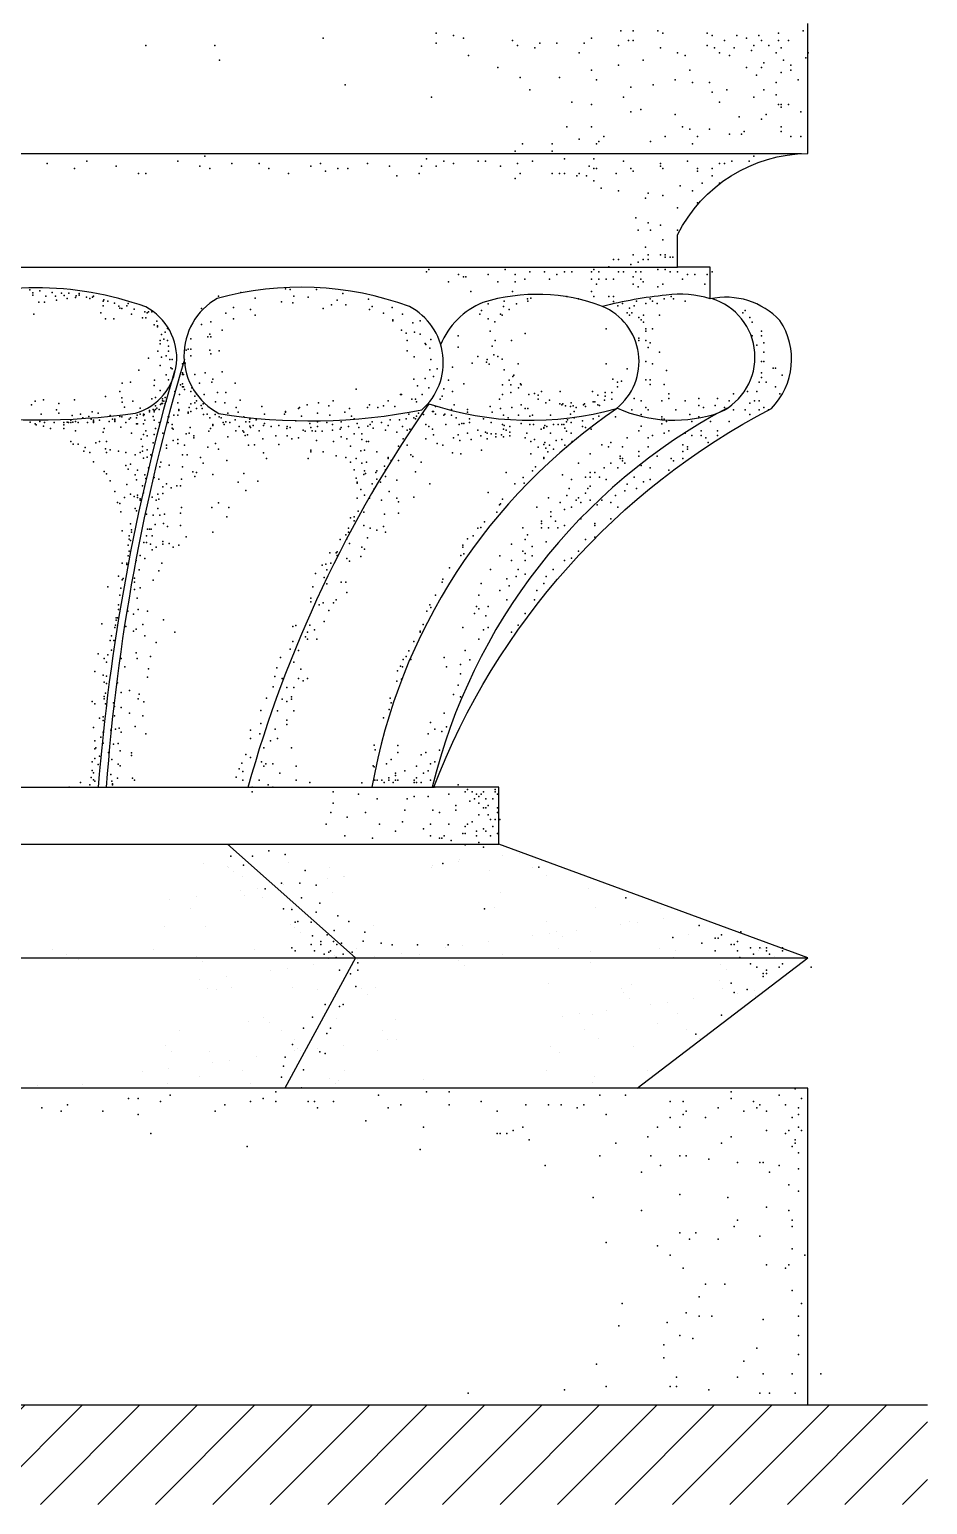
# Model space of a CAD drawing. Extents: x 1527 to 2079, y 1984 to 2892.
# Drawn here: x 1803.2 to 2079.5, y 1983.9 to 2437.6 of the extents above; entities that cross this region are included whole.
import ezdxf

# ---------------------------------------------------------------- set-up
doc = ezdxf.new("R2010")
doc.units = 0
doc.header["$LTSCALE"] = 100
doc.header["$MEASUREMENT"] = 0
for name, color, linetype in [('2', 2, 'CONTINUOUS'), ('3', 3, 'CONTINUOUS'), ('4', 4, 'CONTINUOUS'), ('7', 7, 'CONTINUOUS')]:
    doc.layers.add(name, color=color, linetype=linetype)

msp = doc.modelspace()

# ---------------------------------------------------------------- hatches: boundary and pattern name
at = {"layer": '3'}
h = msp.add_hatch(dxfattribs=at)
h.set_pattern_fill('ANSI31', color=256, scale=100, style=0)
h.set_pattern_definition([(45, (416.896, 1000.795), (-8.838835, 8.838835), [])])
h.paths.add_polyline_path([(2079.45, 2014.49), (1526.8, 2014.49), (1526.8, 1983.87), (2079.45, 1983.87)])

# ---------------------------------------------------------------- linework, layer by layer
at = {"layer": '2'}
msp.add_line((1526.8, 2014.49), (2079.45, 2014.49), dxfattribs=at)
at = {"layer": '3'}
for p, q in [((1607.59, 2364.49), (2002.59, 2364.49)), ((1683.08, 2204.49), (1927.59, 2204.49)), ((1948.81, 2183.44), (1948.81, 2183.44)), ((1954.02, 2184.12), (1954.02, 2184.12)), ((1856.74, 2181.09), (1856.74, 2181.09)), ((1864.21, 2180.16), (1864.21, 2180.16)), ((1864.46, 2179.75), (1864.46, 2179.75)), ((1866.06, 2178.47), (1866.06, 2178.47)), ((1882.92, 2181.42), (1882.92, 2181.42)), ((1895.61, 2179.81), (1895.61, 2179.81)), ((1926.75, 2179.86), (1926.75, 2179.86)), ((1927.1, 2180.58), (1927.1, 2180.58)), ((1935.23, 2181.65), (1935.23, 2181.65)), ((1935.51, 2182.27), (1935.51, 2182.27)), ((1944.83, 2178.93), (1944.83, 2178.93)), ((1957.89, 2179.92), (1957.89, 2179.92)), ((1868.68, 2177.06), (1868.68, 2177.06)), ((1873.26, 2173.49), (1873.26, 2173.49)), ((1881.39, 2174.56), (1881.39, 2174.56)), ((1894.98, 2176.35), (1894.98, 2176.35)), ((1899.82, 2177.12), (1899.82, 2177.12)), ((1900.18, 2177.04), (1900.18, 2177.04)), ((1962.1, 2177.23), (1962.1, 2177.23)), ((1846.35, 2169.95), (1846.35, 2169.95)), ((1854.48, 2171.02), (1854.48, 2171.02)), ((1868.06, 2172.81), (1868.06, 2172.81)), ((1869.43, 2171.07), (1869.43, 2171.07)), ((1874.76, 2170.5), (1874.76, 2170.5)), ((1896.44, 2172.04), (1896.44, 2172.04)), ((1948.2, 2172.26), (1948.2, 2172.26)), ((1975.21, 2173.23), (1975.21, 2173.23)), ((1995.39, 2168.93), (1995.39, 2168.93)), ((1852.72, 2167.34), (1852.72, 2167.34)), ((1883.86, 2167.39), (1883.86, 2167.39)), ((1946.14, 2167.51), (1946.14, 2167.51)), ((1977.29, 2167.56), (1977.29, 2167.56)), ((1997.23, 2167.24), (1997.23, 2167.24)), ((1844.69, 2161.72), (1844.69, 2161.72)), ((1857.37, 2161.82), (1857.37, 2161.82)), ((1883.55, 2162.15), (1883.55, 2162.15)), ((1884.71, 2161.38), (1884.71, 2161.38)), ((1909.13, 2162.03), (1909.13, 2162.03)), ((1962.31, 2163.34), (1962.31, 2163.34)), ((1965.33, 2160.15), (1965.33, 2160.15)), ((1971.37, 2160.52), (1971.37, 2160.52)), ((1984.95, 2162.31), (1984.95, 2162.31)), ((1987.89, 2163.21), (1987.89, 2163.21)), ((1990.15, 2162.99), (1990.15, 2162.99)), ((1998.28, 2164.06), (1998.28, 2164.06)), ((1886.55, 2159.69), (1886.55, 2159.69)), ((1936.32, 2155.9), (1936.32, 2155.9)), ((1944.45, 2156.97), (1944.45, 2156.97)), ((1958.03, 2158.76), (1958.03, 2158.76)), ((1963.24, 2159.45), (1963.24, 2159.45)), ((1967.17, 2158.46), (1967.17, 2158.46)), ((2005.93, 2159.27), (2005.93, 2159.27)), ((1567.59, 2151.99), (2042.59, 2151.99)), ((1810.26, 2154.6), (1810.26, 2154.6)), ((1814.47, 2151.91), (1814.47, 2151.91)), ((1814.63, 2152.94), (1814.63, 2152.94)), ((1818.3, 2151.59), (1818.3, 2151.59)), ((1841.4, 2154.65), (1841.4, 2154.65)), ((1844.48, 2151.93), (1844.48, 2151.93)), ((1845.62, 2151.97), (1845.62, 2151.97)), ((1854.65, 2152.6), (1854.65, 2152.6)), ((1856.49, 2150.91), (1856.49, 2150.91)), ((1870.06, 2151.8), (1870.06, 2151.8)), ((1872.54, 2154.71), (1872.54, 2154.71)), ((1876.76, 2152.02), (1876.76, 2152.02)), ((1895.25, 2151.72), (1895.25, 2151.72)), ((1897.07, 2152.78), (1897.07, 2152.78)), ((1903.68, 2154.77), (1903.68, 2154.77)), ((1904.2, 2151.67), (1904.2, 2151.67)), ((1907.9, 2152.08), (1907.9, 2152.08)), ((1909.4, 2152.36), (1909.4, 2152.36)), ((1917.53, 2153.43), (1917.53, 2153.43)), ((1923.25, 2153.11), (1923.25, 2153.11)), ((1931.11, 2155.22), (1931.11, 2155.22)), ((1935.27, 2151.37), (1935.27, 2151.37)), ((1939.04, 2152.14), (1939.04, 2152.14)), ((1948.83, 2152.99), (1948.83, 2152.99)), ((1965.96, 2154.88), (1965.96, 2154.88)), ((1970.18, 2152.19), (1970.18, 2152.19)), ((1975.84, 2153.96), (1975.84, 2153.96)), ((1997.11, 2154.94), (1997.11, 2154.94)), ((2001.32, 2152.25), (2001.32, 2152.25)), ((2002.01, 2154.29), (2002.01, 2154.29)), ((2027.59, 2154.17), (2027.59, 2154.17)), ((2028.25, 2154.99), (2028.25, 2154.99)), ((2032.46, 2152.31), (2032.46, 2152.31)), ((1863.7, 2146.34), (1863.7, 2146.34)), ((1877.28, 2148.13), (1877.28, 2148.13)), ((1882.48, 2148.82), (1882.48, 2148.82)), ((1890.61, 2149.89), (1890.61, 2149.89)), ((1937.11, 2149.68), (1937.11, 2149.68)), ((1975.87, 2150.49), (1975.87, 2150.49)), ((2015.89, 2150.14), (2015.89, 2150.14)), ((2017.73, 2148.46), (2017.73, 2148.46)), ((1855.57, 2145.27), (1855.57, 2145.27)), ((1858, 2142.55), (1858, 2142.55)), ((1860.8, 2142.29), (1860.8, 2142.29)), ((1865.19, 2142.94), (1865.19, 2142.94)), ((1884.18, 2142.88), (1884.18, 2142.88)), ((1891.94, 2142.35), (1891.94, 2142.35)), ((1905.21, 2142.6), (1905.21, 2142.6)), ((1909.76, 2142.76), (1909.76, 2142.76)), ((1962.94, 2144.07), (1962.94, 2144.07)), ((1985.36, 2142.52), (1985.36, 2142.52)), ((1988.52, 2143.95), (1988.52, 2143.95)), ((2015.53, 2144.92), (2015.53, 2144.92)), ((2016.5, 2142.58), (2016.5, 2142.58)), ((2026.29, 2141.86), (2026.29, 2141.86)), ((1907.05, 2140.91), (1907.05, 2140.91)), ((1985.82, 2141.37), (1985.82, 2141.37)), ((1987.67, 2139.68), (1987.67, 2139.68)), ((1994.17, 2137.63), (1994.17, 2137.63)), ((1999.37, 2138.31), (1999.37, 2138.31)), ((2007.5, 2139.38), (2007.5, 2139.38)), ((2021.09, 2141.17), (2021.09, 2141.17)), ((2026.43, 2140.48), (2026.43, 2140.48)), ((1875.14, 2133.82), (1875.14, 2133.82)), ((1897.7, 2133.51), (1897.7, 2133.51)), ((1915.75, 2132.94), (1915.75, 2132.94)), ((1967.25, 2134.08), (1967.25, 2134.08)), ((1972.46, 2134.77), (1972.46, 2134.77)), ((1976.47, 2134.69), (1976.47, 2134.69)), ((1980.59, 2135.84), (1980.59, 2135.84)), ((2002.64, 2135.03), (2002.64, 2135.03)), ((1849.47, 2129.61), (1849.47, 2129.61)), ((1870.69, 2132.54), (1870.69, 2132.54)), ((1876.99, 2132.13), (1876.99, 2132.13)), ((1880.62, 2129.67), (1880.62, 2129.67)), ((1911.76, 2129.72), (1911.76, 2129.72)), ((1974.04, 2129.84), (1974.04, 2129.84)), ((1996.37, 2131.71), (1996.37, 2131.71)), ((2005.18, 2129.89), (2005.18, 2129.89)), ((1845.08, 2125.04), (1845.08, 2125.04)), ((1884.81, 2123.62), (1884.81, 2123.62)), ((1884.83, 2126.98), (1884.83, 2126.98)), ((1885.69, 2124.16), (1885.69, 2124.16)), ((1891.7, 2124.14), (1891.7, 2124.14)), ((1899.83, 2125.21), (1899.83, 2125.21)), ((1913.42, 2127), (1913.42, 2127)), ((1915.97, 2127.04), (1915.97, 2127.04)), ((1963.57, 2124.8), (1963.57, 2124.8)), ((1978.26, 2127.15), (1978.26, 2127.15)), ((1989.15, 2124.68), (1989.15, 2124.68)), ((2009.4, 2127.21), (2009.4, 2127.21)), ((1846.93, 2123.35), (1846.93, 2123.35)), ((1858.63, 2123.28), (1858.63, 2123.28)), ((1859.58, 2119.91), (1859.58, 2119.91)), ((1864.79, 2120.59), (1864.79, 2120.59)), ((1872.92, 2121.66), (1872.92, 2121.66)), ((1886.5, 2123.45), (1886.5, 2123.45)), ((1910.39, 2123.49), (1910.39, 2123.49)), ((1966.31, 2122.93), (1966.31, 2122.93)), ((1837.87, 2117.05), (1837.87, 2117.05)), ((1846, 2118.12), (1846, 2118.12)), ((1855.63, 2115.38), (1855.63, 2115.38)), ((1868.87, 2117.25), (1868.87, 2117.25)), ((1895.64, 2115.04), (1895.64, 2115.04)), ((1900.01, 2117.31), (1900.01, 2117.31)), ((1924.51, 2114.57), (1924.51, 2114.57)), ((1962.3, 2117.42), (1962.3, 2117.42)), ((1977.1, 2115.42), (1977.1, 2115.42)), ((1993.44, 2117.48), (1993.44, 2117.48)), ((1805.75, 2112.82), (1805.75, 2112.82)), ((1819.56, 2113.06), (1819.56, 2113.06)), ((1845.74, 2113.39), (1845.74, 2113.39)), ((1871.32, 2113.27), (1871.32, 2113.27)), ((1897.48, 2113.35), (1897.48, 2113.35)), ((1898.33, 2114.24), (1898.33, 2114.24)), ((1976.26, 2113.81), (1976.26, 2113.81)), ((1978.1, 2112.12), (1978.1, 2112.12))]:
    msp.add_line(p, q, dxfattribs=at)
for points in [[(1774.44, 2319.49, 0.065726), (1835.77, 2319.54, 0.675826), (1838.96, 2352.25, 0.174506), (1771.24, 2352.25, 0.674851)], [(1923.88, 2320.6, 0.526861), (1920.1, 2352.36, 0.156701), (1860.97, 2354.89, 0.593289), (1861.49, 2319.49, 0.089749)]]:
    msp.add_lwpolyline(points, format="xyb", close=True, dxfattribs=at)
for points in [[(1926.06, 2322.49, 0.150064), (1983.76, 2321.04, 0.569044), (1979.47, 2352.43, 0.167002), (1942.65, 2353.61, 0.20382), (1929.68, 2340.61, 0.250698)], [(2012.59, 2354.74, 0.115804), (1999.08, 2355.9, 0.036004), (1979.47, 2352.43)], [(1984.13, 2321.1, 0.19162), (2015.61, 2319.85, 0.685629), (2013.05, 2354.83, 0.544902)]]:
    msp.add_lwpolyline(points, format="xyb", dxfattribs=at)
msp.add_lwpolyline([(1864.12, 2186.99), (1903.47, 2151.99), (1881.72, 2111.99)], dxfattribs=at)
for centre, radius, start, end in [((2460.77, 2154.15), 638.41, 163.78124, 175.47773), ((2446.04, 2159.25), 620.9, 163.45671, 175.82119), ((2242.5, 2101.09), 386.19, 145.0214, 164.4708), ((2083.57, 2173.83), 177.7, 124.0266, 170.0345), ((2102.14, 2161.96), 180.13, 117.9075, 166.343)]:
    msp.add_arc(centre, radius, start, end, dxfattribs=at)
for p in [(1985.16, 2437.23), (1988.95, 2437.23), (1996.53, 2437.23), (2041.22, 2437.23), (1838.97, 2432.69), (1860.18, 2432.69), (1893.51, 2434.96), (1928.35, 2436.47), (1928.35, 2433.45), (1933.65, 2435.72), (1936.68, 2434.96), (1951.83, 2434.2), (1953.35, 2432.69), (1960.17, 2433.45), (1965.47, 2433.45), (1973.8, 2433.45), (1976.07, 2434.96), (1984.41, 2432.69), (1987.44, 2434.2), (1988.95, 2434.2), (1998.04, 2436.47), (2011.68, 2436.47), (2011.68, 2432.69), (2013.19, 2435.72), (2016.98, 2434.2), (2020.77, 2435.72), (2023.8, 2434.96), (2026.07, 2432.69), (2027.58, 2435.72), (2028.34, 2434.2), (2030.61, 2432.69), (2033.64, 2436.47), (2033.64, 2434.2), (2036.67, 2434.2), (1861.69, 2428.15), (1938.2, 2429.66), (1958.65, 2431.93), (1972.29, 2430.42), (1991.98, 2428.15), (1997.28, 2431.93), (2002.59, 2430.42), (2004.86, 2429.66), (2013.95, 2431.93), (2015.46, 2430.42), (2018.49, 2429.66), (2020.01, 2431.93), (2025.31, 2431.18), (2032.89, 2430.42), (2034.4, 2431.93), (2035.16, 2428.15), (2041.98, 2428.9), (2042.73, 2430.42), (1947.29, 2425.88), (1976.07, 2425.12), (1984.41, 2426.63), (2006.37, 2425.12), (2023.8, 2425.88), (2026.83, 2423.61), (2028.34, 2425.88), (2029.1, 2427.39), (2034.4, 2424.36), (2037.43, 2426.63), (2037.43, 2425.12), (1900.32, 2420.58), (1954.11, 2422.85), (1957.14, 2419.06), (1966.23, 2422.85), (1977.59, 2422.09), (1988.19, 2419.82), (1995.01, 2420.58), (2001.83, 2422.09), (2007.13, 2421.33), (2012.43, 2421.33), (2017.74, 2419.06), (2029.1, 2419.06), (2032.89, 2421.33), (2039.7, 2422.09), (1926.84, 2416.79), (1970.01, 2415.28), (1976.07, 2414.52), (1985.92, 2416.79), (2013.19, 2418.31), (2015.46, 2415.28), (2026.07, 2416.79), (2032.89, 2417.55), (2033.64, 2414.52), (2034.4, 2414.52), (2036.67, 2414.52), (1988.19, 2412.25), (1991.22, 2413.01), (2001.83, 2411.49), (2021.52, 2410.74), (2028.34, 2409.98), (2029.86, 2411.49), (2034.4, 2413.76), (2040.46, 2412.25), (1968.5, 2407.71), (1976.07, 2407.71), (2004.1, 2407.71), (2006.37, 2406.95), (2012.43, 2406.95), (2018.49, 2405.44), (2022.28, 2405.44), (2023.04, 2406.19), (2034.4, 2407.71), (2034.4, 2406.19), (1954.86, 2402.41), (1963.95, 2402.41), (1972.29, 2403.92), (1977.59, 2402.41), (1978.35, 2403.17), (1979.86, 2404.68), (1994.25, 2403.17), (1998.8, 2404.68), (2007.13, 2402.41), (2008.65, 2404.68), (2037.43, 2404.68), (2040.46, 2404.68), (1808.67, 2396.35), (1820.79, 2397.11), (1848.81, 2397.11), (1857.15, 2398.62), (1865.48, 2396.35), (1873.81, 2396.35), (1892.75, 2396.35), (1907.14, 2396.35), (1925.32, 2397.87), (1930.62, 2397.11), (1933.65, 2396.35), (1941.23, 2397.11), (1943.5, 2397.11), (1952.59, 2400.14), (1953.35, 2396.35), (1957.89, 2397.11), (1963.95, 2400.14), (1967.74, 2397.87), (1976.83, 2397.87), (1985.92, 2397.11), (1997.28, 2396.35), (2005.62, 2397.11), (2015.46, 2396.35), (2016.98, 2396.35), (2019.25, 2397.11), (2024.55, 2397.11), (2026.07, 2398.62), (1817, 2394.84), (1829.88, 2395.6), (1836.69, 2393.32), (1838.97, 2393.32), (1855.63, 2395.6), (1858.66, 2394.84), (1876.84, 2394.84), (1882.9, 2393.32), (1889.72, 2395.6), (1894.26, 2394.08), (1898.05, 2394.84), (1901.08, 2394.84), (1913.96, 2395.6), (1916.23, 2392.57), (1923.05, 2393.32), (1923.81, 2395.6), (1928.35, 2395.6), (1948.05, 2395.6), (1952.59, 2391.81), (1954.11, 2393.32), (1963.95, 2393.32), (1966.23, 2393.32), (1967.74, 2393.32), (1971.53, 2392.57), (1972.29, 2393.32), (1974.56, 2392.57), (1975.32, 2395.6), (1976.83, 2394.84), (1977.59, 2394.84), (1983.65, 2393.32), (1988.19, 2394.84), (1988.95, 2394.08), (1997.28, 2395.6), (1998.04, 2394.84), (2008.65, 2394.84), (2008.65, 2394.08), (2013.19, 2394.84), (2013.19, 2392.57), (1976.83, 2391.05), (1979.1, 2388.78), (1984.41, 2388.03), (1993.5, 2387.27), (2003.34, 2389.54), (2003.34, 2389.54), (2007.13, 2388.03), (2010.16, 2390.3), (2015.46, 2390.3), (1992.74, 2385.75), (1998.04, 2386.51), (2002.59, 2382.73), (2008.65, 2384.24), (1989.71, 2379.7), (1993.5, 2378.18), (1990.47, 2375.91), (1994.25, 2375.91), (1997.28, 2377.43), (2002.59, 2375.91), (1992.74, 2370.61), (1998.04, 2372.89), (1981.38, 2364.56), (1982.89, 2366.83), (1984.41, 2366.83), (1988.19, 2365.32), (1988.95, 2368.34), (1990.47, 2366.07), (1991.98, 2366.83), (1993.5, 2368.34), (1993.5, 2366.83), (1997.28, 2368.34), (1998.8, 2368.34), (1998.8, 2367.59), (2000.31, 2367.59), (2001.07, 2367.59), (1925.32, 2363.04), (1926.08, 2363.8), (1932.14, 2360.02), (1935.17, 2362.29), (1936.68, 2361.53), (1937.44, 2361.53), (1944.26, 2362.29), (1947.29, 2360.02), (1949.56, 2363.8), (1952.59, 2362.29), (1952.59, 2360.02), (1955.62, 2360.77), (1957.14, 2363.04), (1961.68, 2363.04), (1963.2, 2360.77), (1965.47, 2362.29), (1967.74, 2363.04), (1970.01, 2363.04), (1976.07, 2363.04), (1976.07, 2360.77), (1976.83, 2363.8), (1978.35, 2363.04), (1978.35, 2360.77), (1980.62, 2360.77), (1982.89, 2360.77), (1984.41, 2363.04), (1985.92, 2363.04), (1988.95, 2361.53), (1989.71, 2363.04), (1991.22, 2363.04), (1991.22, 2360.77), (1991.98, 2360.02), (1996.53, 2363.8), (1998.8, 2363.8), (2000.31, 2363.04), (2002.59, 2363.04), (2004.1, 2360.77), (2005.62, 2362.29), (2007.89, 2362.29), (2011.68, 2362.29), (2013.19, 2363.04), (1803.31, 2357.51), (1804.19, 2356.64), (1804.19, 2355.91), (1806.4, 2357.23), (1808.23, 2355.54), (1810.2, 2356.67), (1811.16, 2355.54), (1813.01, 2356.53), (1813.85, 2355.82), (1815.26, 2356.53), (1817.4, 2355.18), (1817.51, 2355.68), (1818.49, 2356.38), (1818.5, 2355.91), (1820.74, 2355.26), (1822.57, 2355.26), (1822.9, 2355.54), (1861.3, 2355.54), (1868.26, 2356.71), (1872.62, 2354.96), (1881.91, 2357.87), (1883.36, 2357.58), (1884.52, 2355.54), (1888.88, 2355.25), (1891.49, 2357.58), (1899.62, 2356.42), (1938.96, 2356.99), (1951.83, 2356.99), (1957.39, 2354.96), (1968.5, 2355.47), (1976.07, 2356.99), (1976.83, 2355.47), (1977.59, 2359.26), (1981.38, 2355.47), (1982.89, 2355.47), (1988.95, 2359.26), (1990.47, 2358.5), (1996.53, 2358.5), (1998.04, 2359.26), (2000.59, 2355.44), (2010.92, 2359.26), (1806.03, 2353.71), (1807.86, 2353.71), (1811.54, 2354.32), (1814.83, 2354.81), (1821.8, 2354.81), (1825.1, 2350.41), (1825.83, 2354.08), (1825.83, 2352.61), (1826.08, 2354.42), (1827.3, 2354.08), (1829.32, 2353.43), (1830.68, 2352.5), (1830.96, 2351.88), (1831.57, 2351.75), (1833.16, 2352.61), (1833.53, 2353.34), (1835.36, 2351.61), (1838.73, 2350.77), (1839.4, 2350.41), (1839.76, 2350.78), (1840.86, 2350.78), (1856.07, 2351.77), (1865.94, 2352.06), (1871.17, 2351.48), (1880.75, 2353.8), (1884.23, 2353.51), (1893.52, 2351.77), (1896.14, 2352.93), (1897.88, 2354.38), (1900.49, 2352.93), (1907.46, 2354.67), (1907.75, 2351.48), (1908.62, 2352.35), (1914.72, 2352.06), (1942.3, 2351.19), (1944.33, 2353.22), (1948.98, 2352.35), (1949.27, 2354.09), (1950.72, 2351.48), (1953.04, 2353.22), (1956.43, 2354.73), (1956.52, 2354.09), (1972.1, 2354.73), (1982.89, 2353.96), (1984.21, 2352.6), (1985.63, 2353.31), (1987.06, 2350.46), (1987.77, 2351.89), (1988.48, 2350.46), (1989.19, 2352.6), (1989.91, 2354.02), (1992.76, 2353.31), (1994.18, 2354.73), (1994.89, 2354.02), (1996.32, 2353.31), (1998.45, 2354.73), (2001.3, 2354.73), (2004.86, 2354.02), (2022.67, 2350.46), (2023.38, 2351.17), (1804.56, 2350.04), (1826.56, 2348.58), (1829.13, 2348.58), (1834.63, 2350.04), (1837.93, 2348.95), (1839.03, 2348.95), (1841.6, 2346.75), (1842.33, 2347.85), (1842.53, 2346.41), (1842.53, 2346.12), (1856.07, 2346.84), (1858.97, 2347.71), (1863.62, 2350.32), (1865.94, 2348.58), (1872.62, 2349.74), (1912.1, 2350.32), (1915.01, 2348.29), (1915.01, 2348), (1917.91, 2350.03), (1921.1, 2347.42), (1923.43, 2348), (1941.72, 2350.03), (1944.33, 2348.58), (1946.36, 2347.71), (1948.1, 2350.03), (1948.6, 2349.75), (1987.77, 2349.75), (1990.62, 2349.04), (1991.33, 2348.33), (1992.04, 2349.75), (1992.04, 2347.62), (1997.03, 2349.75), (2024.81, 2349.04), (2025.52, 2347.62), (1843.43, 2341.98), (1843.8, 2343.81), (1844.53, 2342.35), (1844.9, 2344.55), (1845.63, 2345.65), (1845.63, 2341.98), (1852.88, 2342.49), (1858.1, 2343.07), (1858.68, 2343.94), (1858.97, 2343.07), (1862.46, 2345.1), (1917.62, 2345.1), (1919.07, 2344.23), (1919.36, 2341.91), (1921.68, 2344.52), (1923.43, 2343.94), (1926.62, 2342.2), (1935.07, 2343.34), (1944.91, 2344.81), (1946.46, 2341.92), (1951.45, 2341.92), (1955.72, 2344.06), (1980.65, 2345.48), (1990.62, 2342.63), (1990.62, 2341.92), (1992.76, 2345.48), (1992.76, 2344.77), (1992.76, 2341.92), (1992.76, 2341.92), (1994.89, 2345.48), (2025.52, 2343.34), (2028.37, 2344.77), (2028.37, 2344.77), (2028.37, 2343.34), (1842.7, 2338.68), (1843.43, 2340.88), (1843.8, 2336.85), (1845.26, 2337.22), (1846, 2340.15), (1846, 2338.68), (1851.43, 2339.01), (1852.01, 2339.3), (1852.88, 2339.3), (1852.88, 2337.27), (1858.68, 2339.01), (1858.97, 2337.85), (1861.59, 2338.72), (1919.36, 2338.72), (1921.53, 2336.94), (1924.88, 2341.04), (1925.17, 2340.75), (1926.33, 2339.59), (1935.04, 2339.88), (1941.14, 2336.98), (1945.49, 2340.17), (1946.07, 2337.56), (1947.23, 2336.98), (1993.47, 2339.79), (1994.18, 2341.21), (1997.03, 2338.36), (2026.94, 2340.5), (2029.08, 2341.21), (2029.08, 2338.36), (1836.83, 2332.82), (1839.76, 2336.48), (1843.43, 2334.29), (1846.36, 2336.12), (1846.73, 2333.55), (1847.09, 2336.1), (1847.1, 2333.19), (1850.31, 2334.8), (1851.14, 2334.94), (1862.46, 2332.33), (1926.33, 2332.91), (1926.62, 2336.11), (1928.65, 2333.2), (1933.3, 2333.78), (1939.39, 2334.94), (1943.75, 2335.23), (1944.04, 2336.11), (1944.62, 2334.65), (1948.6, 2336.23), (1949.27, 2332.91), (1953.58, 2334.8), (1980.65, 2334.8), (1987.01, 2333.2), (1992.76, 2335.52), (1994.89, 2334.8), (1999.17, 2332.67), (2028.37, 2335.52), (2029.08, 2335.52), (2031.93, 2333.38), (2032.64, 2333.38), (1831.7, 2328.79), (1834.26, 2329.16), (1841.6, 2328.06), (1841.62, 2329.72), (1845.26, 2331.35), (1846, 2329.89), (1849.68, 2328.27), (1850.26, 2332.04), (1850.26, 2331.46), (1850.26, 2328.56), (1850.31, 2327.69), (1850.31, 2327.69), (1850.55, 2331.46), (1850.55, 2327.69), (1854.04, 2331.46), (1855.49, 2328.85), (1857.23, 2332.04), (1859.26, 2329.14), (1859.55, 2330.01), (1866.52, 2328.85), (1921.39, 2330.01), (1922.56, 2327.98), (1924.88, 2330.3), (1927.49, 2330.88), (1932.14, 2329.72), (1936.78, 2328.56), (1948.69, 2328.27), (1950.72, 2329.72), (1951.3, 2328.27), (1951.88, 2330.88), (1952.16, 2331.24), (1954.2, 2328.56), (1954.49, 2328.27), (1982.65, 2330.01), (1984.1, 2329.14), (1984.1, 2327.69), (1985.27, 2329.43), (1992.76, 2329.82), (1994.18, 2329.82), (1994.18, 2328.4), (1998.45, 2328.4), (2027.66, 2329.11), (2028.37, 2331.96), (2028.37, 2330.53), (2029.79, 2329.11), (2032.64, 2327.69), (2034.78, 2331.24), (1804.93, 2323.29), (1807.49, 2323.66), (1817.03, 2323.66), (1826.56, 2324.76), (1830.96, 2326.22), (1831.59, 2324.26), (1835, 2323.29), (1840.86, 2324.02), (1841.96, 2324.39), (1843.43, 2326.59), (1844.08, 2323.37), (1844.16, 2324.02), (1844.53, 2323.29), (1844.9, 2324.39), (1845.26, 2323.29), (1847.94, 2326.24), (1849.39, 2325.37), (1850.85, 2326.82), (1852.88, 2326.24), (1853.17, 2327.4), (1854.04, 2324.79), (1854.58, 2325.55), (1854.62, 2323.34), (1856.94, 2325.37), (1861.01, 2325.95), (1863.62, 2325.95), (1867.97, 2323.63), (1896.61, 2323.42), (1903.73, 2326.97), (1913.56, 2323.34), (1917.33, 2325.37), (1917.62, 2325.37), (1920.81, 2323.92), (1921.98, 2323.92), (1924.01, 2325.37), (1926.04, 2327.4), (1929.52, 2323.92), (1930.1, 2324.79), (1930.68, 2327.11), (1933.3, 2326.24), (1947.81, 2323.92), (1948.69, 2325.37), (1951.3, 2325.95), (1953.62, 2327.4), (1956.81, 2325.37), (1958.56, 2325.66), (1959.72, 2325.08), (1959.72, 2323.92), (1960.71, 2326.26), (1963.2, 2323.63), (1966.4, 2326.26), (1976.37, 2326.26), (1978.01, 2325.08), (1980.04, 2323.63), (1980.33, 2325.95), (1980.33, 2324.79), (1982.36, 2325.95), (1982.36, 2323.92), (1989.19, 2324.13), (1991.33, 2323.42), (1997.74, 2323.42), (1999.88, 2325.55), (1999.88, 2324.13), (2004.86, 2323.42), (2009.14, 2324.13), (2014.83, 2324.13), (2018.4, 2323.42), (2019.82, 2325.55), (2024.09, 2326.26), (2026.23, 2323.42), (2026.94, 2326.26), (2027.66, 2323.42), (2034.07, 2325.55), (1803.83, 2322.19), (1806.76, 2319.26), (1811.54, 2320.61), (1812.26, 2322.56), (1812.26, 2319.63), (1816.3, 2318.89), (1818.86, 2319.26), (1822.53, 2319.99), (1824.36, 2319.63), (1828.03, 2318.89), (1831.7, 2322.93), (1832.43, 2321.46), (1836.34, 2319.02), (1837.2, 2321.09), (1837.2, 2319.26), (1838.3, 2319.26), (1838.3, 2318.89), (1838.45, 2319.16), (1840.13, 2319.99), (1840.14, 2320.42), (1841.26, 2320.7), (1841.6, 2320.36), (1841.6, 2319.99), (1841.96, 2321.83), (1841.96, 2320.73), (1842.33, 2321.09), (1843.06, 2320.73), (1843.51, 2322.25), (1843.8, 2322.56), (1844.16, 2322.56), (1844.9, 2322.56), (1847.65, 2318.99), (1848.81, 2322.76), (1848.81, 2318.99), (1849.1, 2320.73), (1849.1, 2320.44), (1852.01, 2319.86), (1852.01, 2319.57), (1852.3, 2321.31), (1852.88, 2322.47), (1852.88, 2320.15), (1854.04, 2322.76), (1854.62, 2321.02), (1856.01, 2321.99), (1856.36, 2321.02), (1856.65, 2322.47), (1856.72, 2319.14), (1857.81, 2319.28), (1860.28, 2319.14), (1860.43, 2323.05), (1863.33, 2322.76), (1864.2, 2319.57), (1866.81, 2321.31), (1867.39, 2319.86), (1874.65, 2321.6), (1875.52, 2319.28), (1881.62, 2319.28), (1881.91, 2320.15), (1881.91, 2319.86), (1885.97, 2321.02), (1886.26, 2321.31), (1886.85, 2318.7), (1888.59, 2322.18), (1891.78, 2319.57), (1892.07, 2322.76), (1895.27, 2321.89), (1895.56, 2318.99), (1900.2, 2319.86), (1901.65, 2321.02), (1902.23, 2318.7), (1907.17, 2321.31), (1907.75, 2322.18), (1910.36, 2321.31), (1912.1, 2321.89), (1915.59, 2321.6), (1919.94, 2319.28), (1922.27, 2323.05), (1922.27, 2318.7), (1922.85, 2319.57), (1924.38, 2319.14), (1927.2, 2320.15), (1927.49, 2320.15), (1928.07, 2321.6), (1928.07, 2319.28), (1930.68, 2318.99), (1930.98, 2319.28), (1933.01, 2320.73), (1933.01, 2318.99), (1933.88, 2322.18), (1937.94, 2320.73), (1937.94, 2319.86), (1944.91, 2321.6), (1945.49, 2319.86), (1948.1, 2321.02), (1948.98, 2318.99), (1951.59, 2321.31), (1953.62, 2318.99), (1954.49, 2322.18), (1955.65, 2321.02), (1956.52, 2321.02), (1957.1, 2318.7), (1957.98, 2318.99), (1962.04, 2322.76), (1963.49, 2318.99), (1966.39, 2322.47), (1966.98, 2322.18), (1967.27, 2322.47), (1968.14, 2321.89), (1969.59, 2321.6), (1969.59, 2319.28), (1969.88, 2322.76), (1970.46, 2321.89), (1970.75, 2320.15), (1971.33, 2321.31), (1971.33, 2321.31), (1973.65, 2322.18), (1973.94, 2322.47), (1974.23, 2321.6), (1976.56, 2323.05), (1977.14, 2323.05), (1978.01, 2322.18), (1978.3, 2318.7), (1978.51, 2321.99), (1988.48, 2320.57), (1991.33, 2319.14), (1992.76, 2321.28), (1993.47, 2320.57), (2002.01, 2320.57), (2006.29, 2319.14), (2009.14, 2321.99), (2010.56, 2321.28), (2014.12, 2321.99), (2016.97, 2321.28), (2019.82, 2320.57), (2023.38, 2320.57), (2024.81, 2322.7), (2024.81, 2319.14), (2027.66, 2320.57), (2029.08, 2321.28), (2030.5, 2320.57), (1803.45, 2316.77), (1804.93, 2316.33), (1805.29, 2315.96), (1806.4, 2317.05), (1807.49, 2315.6), (1807.86, 2316.7), (1809.69, 2314.86), (1810.79, 2316.7), (1813.73, 2316.7), (1813.73, 2315.96), (1813.73, 2314.86), (1814.84, 2316.77), (1815.2, 2316.7), (1815.93, 2317.43), (1815.93, 2316.7), (1816.52, 2316.77), (1817.4, 2317.06), (1817.4, 2314.13), (1818.13, 2316.7), (1819.6, 2318.16), (1821.06, 2316.7), (1821.43, 2318.53), (1822.15, 2317.75), (1822.9, 2317.43), (1822.9, 2317.06), (1822.9, 2316.7), (1824.73, 2317.43), (1826.2, 2314.86), (1827.66, 2317.06), (1828.76, 2317.79), (1829.46, 2317.75), (1829.5, 2317.43), (1829.5, 2317.06), (1830.96, 2318.53), (1831.33, 2315.23), (1831.57, 2318.45), (1832.8, 2316.7), (1833.9, 2317.79), (1834.26, 2318.16), (1836.1, 2318.16), (1836.1, 2318.16), (1836.1, 2316.33), (1836.46, 2316.33), (1838.3, 2316.33), (1838.66, 2317.43), (1839.03, 2314.13), (1841.23, 2318.53), (1841.6, 2317.43), (1841.96, 2314.86), (1843.06, 2316.7), (1845.91, 2318.41), (1845.91, 2316.67), (1846.04, 2318.43), (1847.07, 2316.09), (1847.07, 2314.93), (1847.36, 2314.64), (1852.59, 2315.22), (1858.68, 2318.12), (1858.86, 2314.87), (1859.55, 2316.09), (1859.55, 2315.8), (1861.59, 2318.41), (1862.17, 2318.12), (1862.75, 2316.67), (1863.04, 2316.09), (1863.62, 2316.96), (1864.78, 2316.67), (1866.52, 2317.54), (1866.69, 2314.16), (1867.68, 2315.51), (1868.83, 2314.16), (1869.14, 2318.41), (1869.72, 2316.96), (1870.88, 2316.96), (1870.97, 2317.72), (1870.97, 2315.59), (1871.17, 2315.22), (1872.04, 2315.8), (1872.91, 2317.54), (1873.81, 2314.16), (1875.23, 2315.8), (1875.52, 2316.38), (1877.56, 2315.51), (1879.88, 2315.8), (1882.36, 2314.87), (1882.49, 2315.51), (1883.36, 2315.22), (1885.1, 2317.25), (1887.43, 2314.34), (1889.46, 2316.38), (1889.75, 2315.22), (1890.2, 2314.16), (1891.78, 2316.96), (1891.78, 2315.51), (1894.68, 2316.67), (1896.43, 2316.09), (1896.43, 2314.34), (1898.75, 2314.64), (1899.04, 2316.96), (1899.04, 2315.22), (1901.36, 2315.51), (1903.1, 2317.83), (1903.97, 2316.38), (1904.56, 2315.22), (1907.29, 2315.59), (1908.04, 2316.09), (1908.62, 2316.96), (1908.91, 2314.93), (1911.52, 2316.67), (1912.68, 2314.34), (1913.56, 2315.8), (1914.14, 2317.54), (1917.04, 2317.54), (1917.91, 2315.51), (1919.07, 2317.83), (1919.36, 2314.34), (1920.23, 2314.64), (1921.39, 2318.12), (1921.98, 2317.83), (1925.17, 2316.09), (1926.04, 2315.51), (1927.2, 2314.64), (1931.27, 2316.09), (1934.46, 2318.12), (1935.33, 2316.09), (1936.2, 2316.38), (1936.78, 2316.38), (1938.52, 2317.83), (1938.52, 2316.67), (1941.14, 2314.34), (1942.88, 2317.83), (1945.2, 2316.67), (1948.69, 2316.09), (1948.98, 2314.64), (1949.27, 2315.8), (1949.85, 2314.34), (1950.43, 2318.12), (1951.01, 2315.51), (1954.49, 2316.38), (1957.1, 2316.09), (1958.27, 2316.09), (1960.59, 2314.64), (1961.46, 2315.22), (1961.46, 2314.93), (1961.75, 2315.8), (1962.33, 2315.51), (1964.36, 2316.09), (1965.81, 2316.09), (1966.98, 2316.09), (1967.56, 2316.09), (1967.85, 2314.93), (1968.43, 2316.96), (1968.72, 2317.54), (1969.88, 2316.67), (1970.75, 2318.12), (1973.36, 2317.25), (1973.36, 2315.51), (1974.23, 2315.22), (1975.98, 2314.64), (1976.56, 2317.83), (1983.5, 2318.43), (1990.62, 2314.16), (1991.33, 2315.59), (1997.74, 2318.43), (1997.74, 2317.72), (1997.74, 2316.3), (1998.45, 2317.72), (1999.17, 2317.01), (1999.88, 2314.16), (2007, 2317.01), (2009.14, 2318.43), (2009.85, 2314.16), (2012.7, 2317.01), (2014.83, 2314.16), (2018.4, 2317.01), (1815.93, 2310.83), (1816.66, 2310.1), (1818.13, 2310.1), (1823.63, 2310.47), (1824.73, 2310.83), (1825.83, 2313.76), (1826.93, 2310.83), (1834.63, 2313.4), (1837.56, 2311.56), (1838.3, 2313.03), (1839.4, 2312.66), (1841.23, 2310.47), (1841.6, 2313.03), (1844.17, 2313.47), (1845.33, 2309.7), (1847.36, 2311.15), (1848.81, 2311.44), (1848.81, 2310.28), (1850.85, 2309.7), (1851.43, 2313.18), (1852.3, 2313.47), (1853.75, 2312.6), (1853.75, 2312.02), (1858.39, 2314.05), (1860.43, 2310.28), (1864.2, 2312.31), (1869.14, 2313.76), (1869.54, 2312.74), (1870.3, 2312.89), (1870.59, 2309.7), (1872.39, 2309.89), (1874.94, 2311.73), (1879.01, 2312.6), (1879.88, 2309.99), (1882.49, 2312.6), (1883.94, 2311.73), (1885.97, 2312.02), (1888.01, 2314.05), (1891.2, 2314.05), (1891.49, 2311.15), (1893.23, 2314.05), (1896.72, 2310.86), (1899.04, 2312.31), (1900.78, 2311.73), (1903.1, 2313.18), (1905.43, 2313.18), (1905.43, 2311.44), (1906.88, 2310.86), (1907.46, 2310.86), (1916.17, 2313.76), (1918.2, 2311.73), (1919.36, 2309.7), (1925.17, 2311.73), (1927.49, 2312.89), (1928.65, 2310.28), (1930.39, 2309.7), (1933.59, 2312.02), (1935.04, 2312.89), (1935.62, 2311.15), (1937.94, 2313.47), (1939.1, 2311.44), (1942.01, 2312.6), (1943.46, 2313.76), (1944.04, 2313.47), (1944.04, 2311.73), (1945.2, 2313.18), (1946.65, 2313.18), (1946.65, 2312.31), (1948.39, 2312.89), (1948.98, 2312.31), (1951.01, 2313.76), (1951.01, 2312.6), (1955.65, 2312.02), (1956.23, 2313.47), (1957.39, 2310.86), (1958.56, 2311.44), (1961.46, 2309.99), (1961.75, 2310.57), (1963.2, 2309.7), (1963.49, 2313.47), (1965.23, 2311.15), (1966.98, 2311.44), (1967.85, 2309.7), (1968.43, 2314.05), (1969.88, 2313.47), (1970.17, 2310.86), (1979.22, 2309.89), (1982.07, 2310.6), (1987.06, 2312.03), (1993.47, 2312.03), (1994.89, 2312.74), (1998.45, 2313.45), (2004.15, 2309.89), (2004.86, 2313.45), (2007, 2312.74), (2009.85, 2312.74), (2011.27, 2312.03), (2011.99, 2310.6), (2014.83, 2312.74), (1819.96, 2307.9), (1820.33, 2309), (1821.8, 2307.53), (1826.56, 2308.63), (1826.93, 2307.53), (1828.03, 2308.27), (1830.6, 2307.9), (1832.8, 2307.53), (1835.73, 2306.8), (1837.2, 2307.53), (1837.93, 2309.37), (1837.93, 2307.9), (1838.3, 2305.7), (1839.4, 2308.27), (1839.4, 2306.07), (1840.5, 2306.8), (1840.86, 2306.43), (1845.33, 2308.83), (1850.26, 2306.8), (1851.72, 2306.8), (1855.78, 2305.93), (1858.1, 2309.12), (1861.3, 2308.54), (1863.91, 2305.06), (1875.23, 2307.38), (1876.1, 2305.64), (1888.88, 2305.64), (1889.75, 2308.25), (1889.75, 2307.67), (1893.52, 2307.67), (1897.59, 2306.51), (1900.49, 2305.93), (1901.94, 2309.41), (1903.68, 2305.64), (1905.14, 2307.96), (1906.3, 2308.25), (1910.07, 2307.67), (1913.56, 2305.93), (1913.56, 2305.64), (1914.43, 2305.06), (1916.75, 2309.41), (1916.75, 2305.06), (1920.52, 2306.8), (1921.1, 2306.22), (1933.3, 2307.38), (1935.91, 2307.09), (1942.3, 2308.25), (1957.39, 2307.09), (1959.72, 2309.12), (1961.46, 2305.93), (1961.46, 2305.64), (1962.04, 2308.83), (1962.62, 2307.67), (1964.36, 2308.54), (1968.43, 2309.12), (1975.66, 2307.04), (1981.36, 2309.18), (1984.92, 2306.33), (1984.92, 2305.62), (1985.63, 2309.18), (1985.63, 2305.62), (1990.62, 2307.76), (1990.62, 2306.33), (1993.47, 2309.18), (1996.32, 2306.33), (2000.59, 2305.62), (2004.15, 2307.76), (2004.15, 2305.62), (2005.58, 2309.18), (2005.58, 2308.47), (1822.9, 2304.6), (1826.2, 2301.67), (1826.93, 2300.94), (1832.8, 2303.5), (1833.53, 2302.4), (1834.26, 2303.87), (1835.73, 2300.57), (1836.46, 2302.04), (1838.66, 2300.57), (1839.76, 2302.77), (1843.3, 2303.03), (1843.59, 2304.48), (1846.2, 2303.61), (1850.26, 2303.03), (1853.46, 2301.58), (1854.62, 2301.29), (1856.65, 2304.19), (1859.55, 2300.71), (1869.14, 2301), (1901.94, 2304.48), (1903.1, 2302.16), (1905.43, 2304.19), (1906.01, 2300.71), (1906.3, 2301.87), (1906.59, 2301), (1906.88, 2304.48), (1909.78, 2301.29), (1910.07, 2301.87), (1912.39, 2303.32), (1912.68, 2302.16), (1921.98, 2301.58), (1923.72, 2304.48), (1949.85, 2301.29), (1957.98, 2301.87), (1958.85, 2303.03), (1967.12, 2300.64), (1972.1, 2304.2), (1975.66, 2301.35), (1977.09, 2301.35), (1979.94, 2302.77), (1982.07, 2304.2), (1984.21, 2302.77), (1985.63, 2304.91), (1986.35, 2304.2), (1991.33, 2303.49), (1994.18, 2302.77), (1999.88, 2302.06), (2001.3, 2304.91), (1828.03, 2298.74), (1833.16, 2297.64), (1836.1, 2299.1), (1837.93, 2297.27), (1839.03, 2299.47), (1841.55, 2299.84), (1843.01, 2299.26), (1844.17, 2296.94), (1845.33, 2297.81), (1846.78, 2296.65), (1848.52, 2297.23), (1849.68, 2297.23), (1849.97, 2299.26), (1854.04, 2300.13), (1867.39, 2298.39), (1873.49, 2298.68), (1903.68, 2299.55), (1903.97, 2298.39), (1903.97, 2298.1), (1905.14, 2296.07), (1908.62, 2297.81), (1909.2, 2296.36), (1910.07, 2299.26), (1911.23, 2298.39), (1912.68, 2300.13), (1916.17, 2298.97), (1926.33, 2297.81), (1952.46, 2297.81), (1955.07, 2299.84), (1955.36, 2298.1), (1969.25, 2296.37), (1969.25, 2296.37), (1969.96, 2299.22), (1974.24, 2299.93), (1974.95, 2296.37), (1975.66, 2299.93), (1975.66, 2297.08), (1978.51, 2299.93), (1980.65, 2299.22), (1987.06, 2297.79), (1989.19, 2299.93), (1989.91, 2296.37), (1992.04, 2298.5), (1994.18, 2299.22), (1829.5, 2295.44), (1830.23, 2292.14), (1830.96, 2291.77), (1832.43, 2293.61), (1834.26, 2294.71), (1835.36, 2293.97), (1836.46, 2294.34), (1836.46, 2293.61), (1837.2, 2293.24), (1837.2, 2292.87), (1838.3, 2295.07), (1840.97, 2293.75), (1842.14, 2292.87), (1842.72, 2294.62), (1843.01, 2293.16), (1844.17, 2294.91), (1861.3, 2292), (1869.72, 2295.78), (1903.97, 2293.45), (1906.3, 2294.33), (1907.75, 2293.45), (1911.52, 2292.87), (1913.85, 2295.49), (1916.17, 2293.45), (1916.75, 2292.29), (1921.39, 2293.75), (1944.33, 2295.2), (1947.81, 2291.42), (1948.1, 2291.71), (1948.69, 2293.16), (1962.84, 2293.52), (1966.4, 2292.1), (1968.54, 2294.23), (1971.39, 2292.81), (1972.1, 2293.52), (1972.81, 2292.1), (1974.24, 2294.94), (1975.66, 2292.81), (1977.8, 2291.39), (1979.22, 2292.81), (1982.07, 2292.1), (1983.5, 2294.23), (1986.35, 2295.66), (1831.33, 2289.21), (1835.73, 2290.31), (1836.1, 2289.58), (1839.23, 2288.52), (1841.26, 2288.23), (1842.72, 2290.26), (1843.3, 2288.23), (1844.75, 2288.52), (1849.68, 2288.81), (1849.97, 2290.55), (1859.26, 2290.55), (1863.91, 2287.65), (1864.49, 2290.55), (1901.94, 2287.36), (1903.1, 2287.65), (1904.27, 2289.39), (1906.01, 2289.1), (1912.39, 2288.52), (1916.75, 2288.81), (1946.94, 2289.1), (1959.28, 2290.67), (1963.55, 2289.25), (1963.55, 2287.83), (1967.83, 2289.96), (1967.83, 2289.96), (1969.96, 2290.67), (1972.81, 2287.12), (1982.07, 2287.12), (1984.21, 2290.67), (1831.7, 2283.35), (1834.26, 2285.54), (1834.63, 2283.71), (1834.63, 2282.98), (1839.52, 2283.88), (1840.1, 2283.88), (1840.68, 2283.88), (1841.85, 2285.33), (1844.46, 2285.62), (1845.62, 2284.75), (1849.68, 2285.04), (1859.55, 2283.01), (1901.36, 2284.17), (1901.36, 2283.01), (1903.1, 2286.49), (1906.01, 2285.04), (1908.04, 2284.17), (1910.07, 2283.59), (1912.1, 2284.75), (1912.68, 2283.01), (1941.14, 2284.17), (1942.01, 2284.46), (1943.17, 2286.2), (1955.01, 2284.27), (1960.71, 2286.4), (1960.71, 2285.69), (1960.71, 2284.27), (1962.84, 2284.27), (1964.98, 2286.4), (1965.69, 2284.27), (1967.83, 2284.98), (1977.09, 2285.69), (1977.09, 2284.98), (1833.53, 2278.95), (1833.9, 2281.88), (1833.9, 2280.78), (1834.26, 2280.41), (1838.36, 2279.82), (1839.23, 2281.85), (1839.23, 2279.82), (1840.39, 2279.24), (1840.97, 2281.85), (1842.14, 2278.37), (1844.17, 2280.11), (1844.17, 2279.24), (1846.2, 2279.53), (1847.36, 2278.37), (1849.1, 2278.95), (1851.43, 2281.56), (1898.75, 2280.69), (1900.49, 2282.14), (1900.78, 2280.98), (1901.65, 2279.53), (1905.43, 2278.37), (1906.3, 2277.79), (1907.17, 2281.27), (1936.49, 2278.95), (1936.49, 2278.37), (1937.94, 2280.98), (1939.68, 2281.85), (1951.45, 2279.29), (1955.72, 2280.71), (1956.43, 2282.13), (1957.86, 2278.57), (1962.13, 2280), (1974.24, 2280.71), (1977.09, 2281.42), (1831.7, 2273.45), (1833.16, 2273.45), (1833.53, 2275.65), (1833.9, 2277.12), (1836.04, 2274.31), (1837.2, 2275.76), (1838.65, 2274.89), (1840.97, 2277.5), (1843.88, 2273.44), (1895.56, 2276.63), (1895.85, 2273.44), (1897.59, 2276.63), (1897.88, 2276.92), (1897.88, 2275.76), (1900.78, 2274.89), (1901.65, 2274.02), (1905.14, 2275.47), (1935.91, 2275.76), (1936.78, 2276.34), (1947.89, 2275.73), (1951.45, 2274.3), (1955.01, 2277.15), (1955.72, 2276.44), (1955.72, 2274.3), (1957.86, 2275.73), (1967.83, 2274.3), (1969.96, 2275.02), (1972.1, 2277.15), (1830.6, 2269.42), (1833.16, 2273.08), (1835.46, 2268.79), (1836.91, 2271.4), (1843.01, 2271.11), (1891.2, 2270.24), (1893.23, 2272.86), (1893.81, 2269.08), (1894.39, 2273.15), (1894.68, 2271.4), (1932.43, 2271.98), (1945.04, 2271.46), (1952.87, 2269.32), (1953.58, 2271.46), (1955.72, 2270.03), (1962.13, 2269.32), (1964.27, 2271.46), (1827.3, 2266.12), (1831.33, 2265.75), (1831.7, 2268.32), (1832.06, 2268.69), (1835.46, 2267.63), (1835.46, 2265.31), (1837.2, 2265.89), (1841.26, 2268.21), (1890.33, 2266.18), (1894.68, 2267.05), (1899.04, 2267.63), (1900.49, 2267.63), (1900.78, 2264.44), (1930.1, 2267.63), (1930.39, 2268.5), (1942.19, 2267.19), (1947.89, 2265.05), (1950.02, 2268.61), (1950.73, 2266.47), (1959.28, 2265.05), (1961.42, 2267.19), (1830.6, 2260.62), (1830.96, 2263.56), (1836.33, 2262.7), (1889.75, 2262.7), (1889.75, 2261.54), (1892.36, 2260.67), (1893.52, 2261.25), (1896.72, 2261.25), (1897.59, 2262.12), (1926.33, 2260.67), (1926.62, 2259.8), (1928.07, 2263.57), (1940.76, 2260.07), (1941.48, 2263.63), (1944.32, 2260.07), (1950.02, 2262.2), (1958.57, 2262.2), (1829.86, 2256.59), (1829.86, 2255.86), (1830.23, 2256.59), (1830.6, 2259.16), (1833.43, 2258.64), (1835.17, 2257.77), (1836.62, 2259.22), (1839.52, 2258.64), (1844.46, 2256.03), (1893.81, 2255.45), (1895.27, 2258.93), (1925.46, 2258.64), (1940.05, 2257.93), (1941.48, 2259.36), (1943.61, 2257.22), (1955.72, 2257.93), (1825.46, 2254.76), (1828.4, 2251.1), (1829.5, 2253.66), (1829.66, 2254.37), (1832.84, 2254), (1835.17, 2252.55), (1836.04, 2253.13), (1838.07, 2254.58), (1838.65, 2251.09), (1847.94, 2252.26), (1884.23, 2254), (1885.1, 2254.29), (1888.06, 2250.82), (1888.77, 2252.24), (1889.48, 2254.37), (1890.91, 2252.95), (1923.43, 2252.55), (1923.43, 2252.26), (1924.3, 2254.58), (1936.49, 2253.66), (1942.9, 2252.95), (1944.32, 2253.66), (1951.45, 2252.24), (1953.58, 2254.37), (1828.03, 2249.63), (1828.4, 2246.7), (1829.13, 2249.63), (1842.14, 2249.06), (1883.36, 2247.03), (1884.23, 2249.35), (1885.92, 2246.54), (1888.77, 2250.1), (1891.62, 2250.1), (1919.94, 2246.45), (1921.39, 2249.35), (1937.2, 2246.54), (1941.48, 2250.1), (1824.36, 2245.6), (1826.2, 2244.13), (1826.93, 2243.03), (1827.3, 2245.23), (1831.39, 2244.13), (1832.55, 2241.52), (1836.04, 2245.87), (1836.33, 2244.13), (1840.39, 2244.71), (1880.46, 2244.42), (1884.5, 2242.99), (1917.33, 2241.81), (1917.91, 2241.52), (1918.2, 2243.84), (1919.07, 2244.71), (1920.52, 2243.84), (1930.79, 2244.41), (1931.5, 2241.56), (1935.78, 2242.27), (1938.63, 2243.7), (1823.25, 2240.14), (1825.83, 2239), (1826.93, 2238.64), (1839.52, 2238.33), (1839.81, 2240.94), (1878.72, 2238.62), (1879.3, 2241.23), (1880.94, 2238), (1885.92, 2238), (1885.92, 2238), (1886.63, 2240.85), (1887.35, 2237.29), (1888.77, 2238), (1916.17, 2237.17), (1916.46, 2240.36), (1917.62, 2237.75), (1935.78, 2239.43), (1826.2, 2236.8), (1826.2, 2232.41), (1826.56, 2233.5), (1826.93, 2236.44), (1830.23, 2236.59), (1831.39, 2233.69), (1834.01, 2234.27), (1836.91, 2233.11), (1878.14, 2235.43), (1882.36, 2235.16), (1884.5, 2235.16), (1933.64, 2233.02), (1935.07, 2235.87), (1822.53, 2230.89), (1823.26, 2230.21), (1826.2, 2231.67), (1826.56, 2230.21), (1829.07, 2230.49), (1829.36, 2229.33), (1831.39, 2229.04), (1836.62, 2231.66), (1838.36, 2230.78), (1874.36, 2228.17), (1876.1, 2231.95), (1879.51, 2228.04), (1880.94, 2231.6), (1882.36, 2230.89), (1883.79, 2232.31), (1883.79, 2231.6), (1884.5, 2228.04), (1913.85, 2228.46), (1914.14, 2231.95), (1914.43, 2230.49), (1935.78, 2232.31), (1824.73, 2225.81), (1825.83, 2226.18), (1825.83, 2225.08), (1829.36, 2226.43), (1834.01, 2227.3), (1838.07, 2226.43), (1874.36, 2224.11), (1882.36, 2225.19), (1882.36, 2223.77), (1912.1, 2225.85), (1926.52, 2224.48), (1930.79, 2227.33), (1822.9, 2222.88), (1823.25, 2218.79), (1825.1, 2219.95), (1825.83, 2221.41), (1828.2, 2222.08), (1829.66, 2222.34), (1830.81, 2222.66), (1831.39, 2221.5), (1835.75, 2223.24), (1838.94, 2220.92), (1871.17, 2222.08), (1871.17, 2219.47), (1874.07, 2220.92), (1877.38, 2218.79), (1878.8, 2222.34), (1879.51, 2219.5), (1925.81, 2220.92), (1927.94, 2222.34), (1930.08, 2221.63), (1931.5, 2223.06), (1823.26, 2216.28), (1823.63, 2216.65), (1825.83, 2218.11), (1827.52, 2215.23), (1829.07, 2217.73), (1830.52, 2218.02), (1831.1, 2215.7), (1834.59, 2215.12), (1834.59, 2214.25), (1869.72, 2214.54), (1875.24, 2216.65), (1883.79, 2216.65), (1909.2, 2217.44), (1909.49, 2215.99), (1916.55, 2217.36), (1916.55, 2215.23), (1923.67, 2214.52), (1925.09, 2215.23), (1929.37, 2215.94), (1822.53, 2212.38), (1823.26, 2213.35), (1824.36, 2211.52), (1824.73, 2214.08), (1828.49, 2213.09), (1830.52, 2211.64), (1831.1, 2211.06), (1867.68, 2210.18), (1868.56, 2211.93), (1871.17, 2213.67), (1874.53, 2212.38), (1875.24, 2210.96), (1875.95, 2211.67), (1878.09, 2211.67), (1885.21, 2210.96), (1908.91, 2211.06), (1909.2, 2210.77), (1912.99, 2211.67), (1914.41, 2213.09), (1922.25, 2210.96), (1926.52, 2211.67), (1927.94, 2212.38), (1818.86, 2206.02), (1821.8, 2205.29), (1822.16, 2207.49), (1822.53, 2209.68), (1822.9, 2208.95), (1822.9, 2206.75), (1823.26, 2206.39), (1828.2, 2208.44), (1828.49, 2206.41), (1828.78, 2205.54), (1828.78, 2205.25), (1830.23, 2207.28), (1834.88, 2207.28), (1835.46, 2206.7), (1866.81, 2207.57), (1868.85, 2209.31), (1868.85, 2206.7), (1873.81, 2206.69), (1876.66, 2205.26), (1880.22, 2208.82), (1885.21, 2206.69), (1889.48, 2205.97), (1905.43, 2205.83), (1909.43, 2206.69), (1910.14, 2206.69), (1911.56, 2206.69), (1912.27, 2205.97), (1913.7, 2207.4), (1913.7, 2206.69), (1915.12, 2205.97), (1915.84, 2208.82), (1915.84, 2208.11), (1915.84, 2206.69), (1916.55, 2206.69), (1918.68, 2209.53), (1921.53, 2206.69), (1921.53, 2205.97), (1922.25, 2207.4), (1922.25, 2205.97), (1923.67, 2205.97), (1924.38, 2208.82), (1925.81, 2209.53), (1926.52, 2206.69), (1935.07, 2205.26), (1815.37, 2204.49), (1871.68, 2204.55), (1871.68, 2203.13), (1878.09, 2204.55), (1896.61, 2203.13), (1904.44, 2202.42), (1910.14, 2200.99), (1919.4, 2200.99), (1921.53, 2201.7), (1925.81, 2201.7), (1927.94, 2204.55), (1932.22, 2202.42), (1937.2, 2203.13), (1937.91, 2203.84), (1939.34, 2203.13), (1940.05, 2200.99), (1940.76, 2202.42), (1941.48, 2201.7), (1942.19, 2202.42), (1942.9, 2203.13), (1943.61, 2200.99), (1945.75, 2200.99), (1946.46, 2203.84), (1946.46, 2203.13), (1947.17, 2202.42), (1895.89, 2196.72), (1896.61, 2199.57), (1906.58, 2196.72), (1918.68, 2197.43), (1927.23, 2197.43), (1929.37, 2196.72), (1934.35, 2198.86), (1934.35, 2197.43), (1938.63, 2200.28), (1941.48, 2199.57), (1942.9, 2198.14), (1943.61, 2198.14), (1944.32, 2198.86), (1947.17, 2198.14), (1947.17, 2196.72), (1894.47, 2193.16), (1900.88, 2195.3), (1910.85, 2193.16), (1917.97, 2193.87), (1924.38, 2191.74), (1926.52, 2193.16), (1932.22, 2193.16), (1937.2, 2192.45), (1937.91, 2193.16), (1939.34, 2193.87), (1941.48, 2196.01), (1942.9, 2191.74), (1944.32, 2196.01), (1945.04, 2194.59), (1945.75, 2192.45), (1946.46, 2194.59), (1947.89, 2194.59), (1900.17, 2189.6), (1908.71, 2188.89), (1915.84, 2191.03), (1926.52, 2189.6), (1929.37, 2188.89), (1930.08, 2188.89), (1930.79, 2189.6), (1932.93, 2188.18), (1936.49, 2190.32), (1937.2, 2190.32), (1940.76, 2191.03), (1940.76, 2189.6), (1941.48, 2187.47), (1943.61, 2191.03), (1945.04, 2189.6), (1947.17, 2190.32), (1865.16, 2183.31), (1871.85, 2183.31), (1876.87, 2184.98), (1881.88, 2183.87), (1937.2, 2186.76), (1942.9, 2186.04), (1869.07, 2180.53), (1888.01, 2178.86), (1930.37, 2181.08), (1959.91, 2179.97), (1880.77, 2174.96), (1886.34, 2174.96), (1891.36, 2174.4), (1875.75, 2173.29), (1886.9, 2170.5), (1986.66, 2170.5), (1881.33, 2167.16), (1883.95, 2166.95), (1891.36, 2166.05), (1892.47, 2168.83), (1898.05, 2164.93), (1943.19, 2167.16), (1884.94, 2163.01), (1885.78, 2163.26), (1889.87, 2163.01), (1896.93, 2160.48), (1901.39, 2163.26), (1906.41, 2159.92), (2009.18, 2162.02), (2022, 2160.05), (1889.87, 2156.11), (1890.24, 2158.81), (1892.83, 2157.1), (1892.83, 2156.11), (1894.8, 2159.07), (1896.77, 2157.1), (1897.76, 2156.11), (1899.16, 2156.58), (1905.85, 2157.13), (1911.42, 2156.58), (1914.76, 2156.02), (1922.57, 2156.02), (1932.04, 2156.02), (2001.15, 2158.25), (2010.07, 2156.58), (2014.11, 2158.08), (2015.09, 2158.08), (2016.08, 2159.07), (2019.04, 2156.11), (2020.02, 2156.11), (2021.01, 2157.1), (1883.95, 2155.13), (1884.94, 2154.14), (1890.86, 2154.14), (1893.81, 2153.16), (1895.26, 2153.79), (1895.79, 2154.14), (1897.49, 2152.12), (1899.73, 2153.16), (1902.5, 2153.79), (2014.11, 2154.14), (2021.01, 2154.14), (2021.77, 2152.12), (2024.95, 2155.13), (2025.94, 2153.16), (2027.91, 2155.13), (2029.88, 2155.13), (2029.88, 2154.14), (2030.87, 2153.16), (2034.81, 2155.13), (2034.81, 2154.14), (1898.6, 2148.22), (1901.95, 2147.11), (1904.18, 2150.45), (1904.18, 2148.22), (2024.95, 2150.2), (2026.93, 2149.21), (2028.9, 2147.24), (2028.9, 2146.26), (2029.88, 2148.23), (2029.88, 2147.24), (2033.83, 2149.21), (2034.81, 2150.2), (2043.69, 2149.21), (1903.62, 2143.21), (2019.04, 2144.29), (2023.97, 2142.32), (1894.14, 2137.64), (1899.72, 2137.64), (2020.02, 2141.33), (1890.24, 2133.74), (1898.6, 2137.08), (2016.08, 2134.43), (1887.46, 2130.4), (1894.7, 2128.73), (1895.82, 2130.4), (2008.19, 2128.52), (1884.11, 2125.39), (1881.88, 2121.49), (1892.47, 2123.16), (1894.14, 2122.6), (1880.77, 2115.36), (1881.33, 2118.71), (1887.46, 2117.59), (1879.02, 2110.79), (1886.9, 2112.02), (1925.37, 2110.79), (1932.27, 2110.79), (2019.04, 2110.79), (2038.76, 2111.77), (1807.04, 2105.86), (1814.93, 2106.84), (1833.67, 2108.81), (1836.63, 2108.81), (1843.53, 2107.83), (1846.49, 2109.8), (1863.25, 2106.84), (1871.14, 2107.83), (1875.08, 2108.81), (1879.02, 2107.83), (1888.88, 2107.83), (1890.86, 2107.83), (1891.84, 2105.86), (1896.77, 2107.83), (1910.58, 2109.8), (1913.53, 2105.86), (1917.48, 2106.84), (1932.27, 2106.84), (1942.13, 2107.83), (1955.93, 2106.84), (1962.83, 2106.84), (1966.78, 2106.84), (1971.71, 2105.86), (1973.68, 2106.84), (1978.61, 2109.8), (1986.5, 2109.8), (2000.3, 2107.83), (2004.25, 2107.83), (2015.09, 2105.86), (2019.04, 2108.81), (2025.94, 2107.83), (2026.93, 2105.86), (2027.91, 2106.84), (2033.83, 2109.8), (2035.8, 2106.84), (2039.74, 2105.86), (2040.73, 2108.81), (1812.96, 2104.87), (1825.78, 2104.87), (1836.63, 2103.89), (1860.29, 2104.87), (1906.63, 2101.92), (1947.06, 2104.87), (1980.58, 2103.89), (2000.3, 2102.9), (2004.25, 2103.89), (2005.23, 2104.87), (2011.15, 2102.9), (2022.98, 2104.87), (2029.88, 2104.87), (2037.77, 2102.9), (2039.74, 2103.89), (1840.57, 2097.98), (1924.38, 2099.95), (1947.06, 2097.98), (1948.04, 2097.98), (1950.02, 2097.98), (1951.99, 2098.96), (1954.95, 2099.95), (1993.4, 2096.99), (1996.36, 2099.95), (2003.26, 2099.95), (2019.04, 2096.99), (2029.88, 2098.96), (2035.8, 2097.98), (2036.79, 2098.96), (2039.74, 2099.95), (2040.73, 2098.96), (1870.15, 2094.03), (1923.39, 2093.05), (1956.92, 2096), (1983.54, 2095.02), (2016.08, 2095.02), (2037.77, 2094.03), (2038.76, 2096), (2038.76, 2095.02), (2039.74, 2092.06), (1961.85, 2088.12), (1978.61, 2091.08), (1994.39, 2091.08), (1997.35, 2088.12), (2003.26, 2091.08), (2005.23, 2091.08), (2012.14, 2090.09), (2012.14, 2090.09), (2021.01, 2089.11), (2027.91, 2089.11), (2028.9, 2089.11), (2033.83, 2088.12), (1991.43, 2086.15), (2030.87, 2086.15), (2039.74, 2087.14), (1976.64, 2078.27), (2003.26, 2079.25), (2018.05, 2078.27), (2036.79, 2082.21), (2039.74, 2080.24), (1991.43, 2074.33), (2029.88, 2075.31), (2036.79, 2074.33), (2020.02, 2069.4), (2021.01, 2071.37), (2037.77, 2071.37), (2037.77, 2069.4), (2003.26, 2067.43), (2006.22, 2065.46), (2008.19, 2067.43), (2015.09, 2065.46), (2027.91, 2066.44), (1980.58, 2064.47), (1996.36, 2063.49), (2000.3, 2060.53), (2037.77, 2062.5), (2041.72, 2060.53), (2004.25, 2056.59), (2029.88, 2057.57), (2035.8, 2056.59), (2036.79, 2057.57), (2011.15, 2051.66), (2017.07, 2051.66), (2009.18, 2047.72), (2037.77, 2049.69), (1985.51, 2045.75), (2005.23, 2042.79), (2040.73, 2045.75), (1984.53, 2038.85), (1999.32, 2039.84), (2009.18, 2041.81), (2013.12, 2041.81), (2028.9, 2040.82), (2039.74, 2041.81), (1998.33, 2032.94), (2003.26, 2035.9), (2007.21, 2034.91), (2039.74, 2035.9), (1998.33, 2029), (2026.93, 2031.96), (2039.74, 2029.98), (2039.74, 2029.98), (1977.63, 2027.03), (2022.98, 2028.01), (2028.9, 2024.07), (2037.77, 2024.07), (2046.65, 2024.07), (1967.76, 2019.15), (1980.58, 2020.13), (2000.3, 2020.13), (2002.28, 2023.09), (2002.28, 2020.13), (2012.14, 2019.15), (2021.01, 2023.09), (1938.18, 2018.16), (2027.91, 2018.16), (2030.87, 2018.16), (2038.76, 2018.16)]:
    msp.add_point(p, dxfattribs=at)
at = {"layer": '4'}
msp.add_lwpolyline([(1567.59, 2014.49), (2042.59, 2014.49), (2042.59, 2111.99), (1990.09, 2111.99), (2042.59, 2151.99), (1947.59, 2186.99), (1947.59, 2204.49), (1927.59, 2204.49, -0.182632), (2031.44, 2321.07, 0.355306), (2034.07, 2348.07, 0.26188), (2012.59, 2354.74), (2012.59, 2364.49), (2002.59, 2364.49), (2002.59, 2374.49, -0.281642), (2042.59, 2399.49), (2042.59, 2439.49, -0.297193)], format="xyb", dxfattribs=at)
at = {"layer": '7'}
for p, q in [((1567.59, 2399.49), (2040.66, 2399.49)), ((1662.59, 2186.99), (1947.59, 2186.99)), ((1990.09, 2111.99), (1620.09, 2111.99))]:
    msp.add_line(p, q, dxfattribs=at)

doc.saveas('drawing.dxf')
